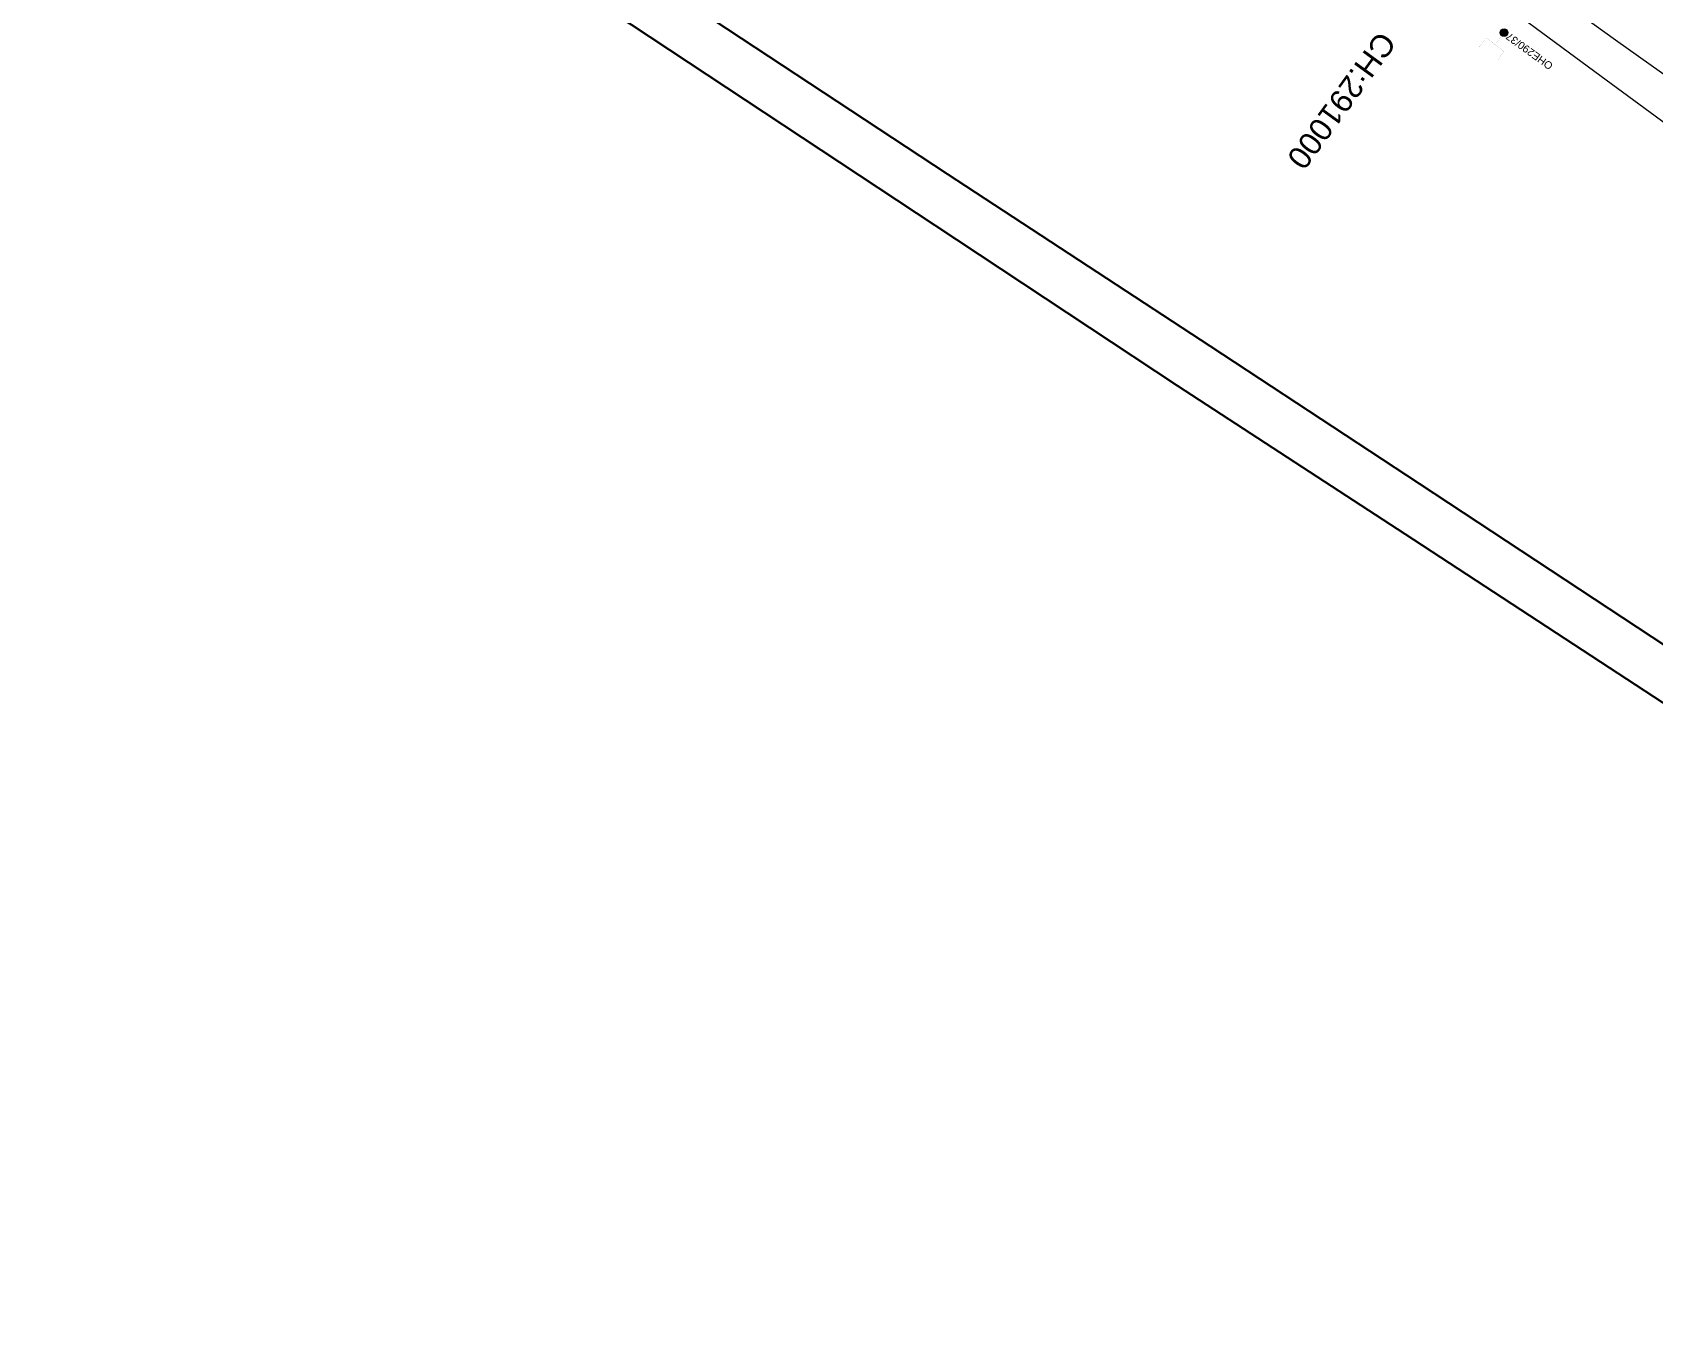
# Model space of a CAD drawing. Header units: metres. Extents: x 644418 to 1306172, y 3366650 to 6747308.
# Drawn here: x 651920.1 to 652136.4, y 3374205.1 to 3374377.9 of the extents above; entities that cross this region are included whole.
import ezdxf
from ezdxf.enums import TextEntityAlignment as Align

# ---------------------------------------------------------------- set-up
doc = ezdxf.new("R2010")
doc.units = ezdxf.units.M
doc.header["$MEASUREMENT"] = 0
for name, color, linetype, lineweight in [('Existing Chainage', 7, 'Continuous', 0), ('Existing IR Track', 143, 'Continuous', 0), ('OHE MAST', 8, 'Continuous', 0), ('OHE MAST TEXT', 8, 'Continuous', 0)]:
    doc.layers.add(name, color=color, linetype=linetype, lineweight=lineweight)
doc.layers.add('SUB_ROAD_EDGE', color=34, linetype='Continuous')
doc.styles.get("Standard").update_dxf_attribs({"font": 'arial.ttf'})
doc.styles.add('Style-Arial', font='arial.ttf')

# ---------------------------------------------------------------- blocks, each defined once
blk = doc.blocks.new('OHE MAST')
h = blk.add_hatch(color=256)
edge = h.paths.add_edge_path()
edge.add_arc((0, 0), 0.514, 0, 360)
at = {"const_width": 0.01, "flags": 128}
for points in [[(1.5, 3.5), (1.5, 2), (-1.5, 2), (-1.5, 3.5)], [(0, 2), (0, 0)]]:
    blk.add_lwpolyline(points, dxfattribs=at)
blk.add_circle((0, 0), 0.514)

msp = doc.modelspace()

# ---------------------------------------------------------------- linework, layer by layer
at = {"layer": 'Existing IR Track', "flags": 128}
for points in [[(652114.6639, 3374388.9174), (652131.254, 3374376.9614), (652148.0144, 3374365.0755)], [(652111.7375, 3374385.1323), (652128.5133, 3374372.73), (652144.7793, 3374360.7628)]]:
    msp.add_lwpolyline(points, dxfattribs=at)
at = {"layer": 'SUB_ROAD_EDGE', "linetype": 'Continuous'}
for points in [[(652269.331, 3374210.266, 268.836), (652220.027, 3374242.351, 268.863), (652157.562, 3374283.172, 268.817), (652105.105, 3374317.738, 268.787), (652077.19, 3374336.097, 268.751), (652042.137, 3374359.018, 268.87), (652003.57, 3374384.45, 268.897), (651922.0159, 3374433.9992, 268.99)], [(652265.539, 3374205.066, 268.96), (652215.473, 3374237.407, 268.856), (652154.141, 3374277.712, 268.762), (652103.226, 3374310.999, 268.83), (652072.824, 3374330.803, 268.801), (652040.513, 3374352.177, 268.84), (651999.974, 3374378.937, 268.845), (651920.0506, 3374427.0331, 268.813)]]:
    msp.add_polyline3d(points, dxfattribs=at)

# ---------------------------------------------------------------- block references
at = {"layer": 'OHE MAST', "color": 2, "rotation": 143.3908318566117}
msp.add_blockref('OHE MAST', (652116.401, 3374377.905), dxfattribs=at)

# ---------------------------------------------------------------- texts
at = {"layer": 'Existing Chainage', "color": 0, "linetype": 'Continuous', "lineweight": 0, "insert": (652088.485, 3374360.2919), "char_height": 3, "attachment_point": 6, "rotation": 233.956754, "line_spacing_factor": 0.6, "style": 'Style-Arial'}
msp.add_mtext('CH:291000', dxfattribs=at)
at = {"layer": 'OHE MAST TEXT'}
msp.add_text('OHE290/37', height=1, rotation=144, dxfattribs=at).set_placement((652119.7844, 3374375.425), align=Align.MIDDLE_CENTER)

doc.saveas('drawing.dxf')
